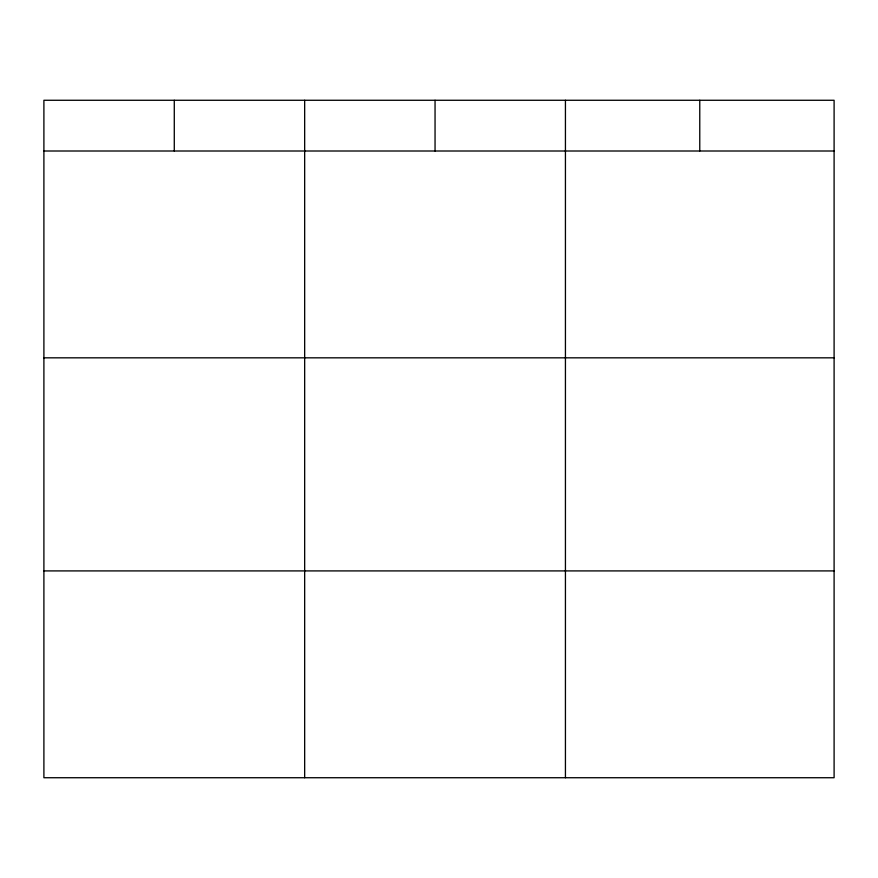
<?xml version="1.0" encoding="UTF-8"?>
<svg xmlns="http://www.w3.org/2000/svg" width="878" height="878" viewBox="0 0 878 878"><rect width="100%" height="100%" fill="white"/><g stroke="black" fill="none" stroke-linecap="round" stroke-linejoin="round"><path stroke-width="1.32" d="M834.1 357.829L834.1 100.268L43.9 100.268L43.9 777.732L834.1 777.732L834.1 357.829L43.9 357.829M43.9 151.005L834.1 151.005M43.9 570.909L834.1 570.909M699.766 100.268L699.766 151.005M565.432 100.268L565.432 777.732M435.049 100.268L435.049 151.005M304.666 100.268L304.666 777.732M174.283 100.268L174.283 151.005"/></g></svg>
